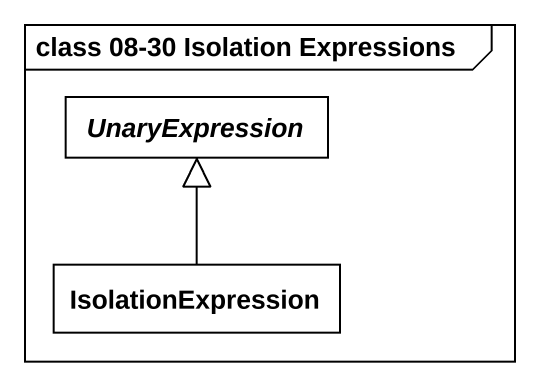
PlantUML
@startuml
mainframe class 08-30 Isolation Expressions
hide circle
hide empty members
abstract class UnaryExpression
class IsolationExpression
IsolationExpression -up-|> UnaryExpression
@enduml
